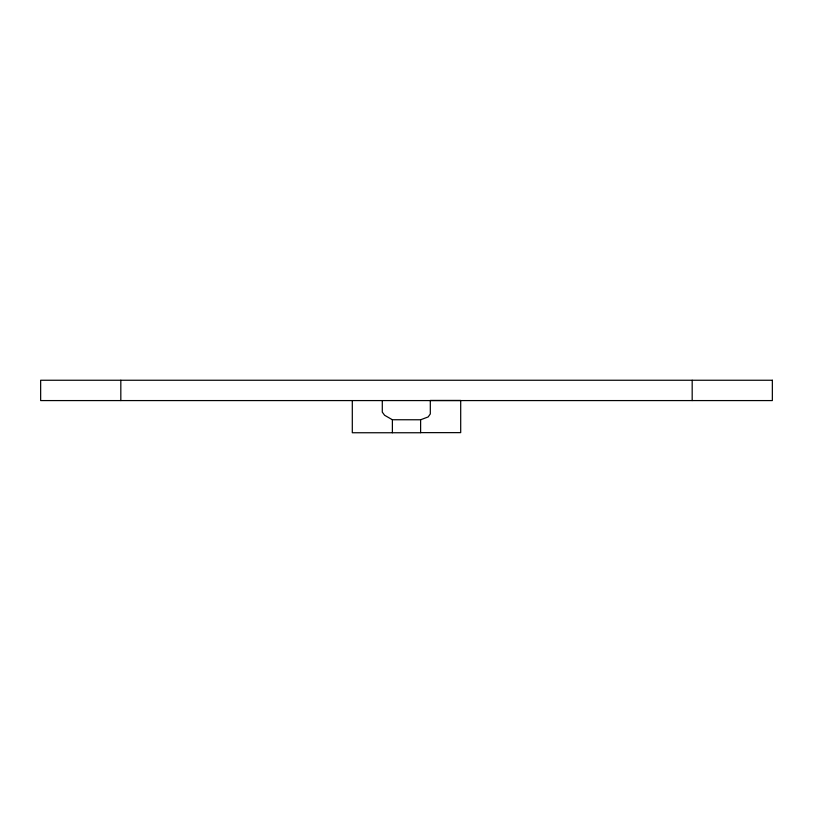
<?xml version="1.0" encoding="UTF-8"?>
<svg xmlns="http://www.w3.org/2000/svg" width="813" height="813" viewBox="0 0 813 813"><rect width="100%" height="100%" fill="white"/><g stroke="black" fill="none" stroke-linecap="round" stroke-linejoin="round"><path stroke-width="1.22" d="M382.293 400.575L382.293 412.13L384.59 415.27L392.384 419.742L420.616 419.772L428.166 416.937L430.311 413.949L430.311 400.463L460.697 400.463L460.697 432.638L420.616 432.638M692.178 380.25L692.178 400.575M420.616 419.772L420.616 432.75L352.303 432.75L352.303 400.575M392.384 419.772L392.384 432.75M120.822 380.25L120.822 400.575M772.35 380.25L40.65 380.25L40.65 400.575L772.35 400.575L772.35 380.25"/></g></svg>
